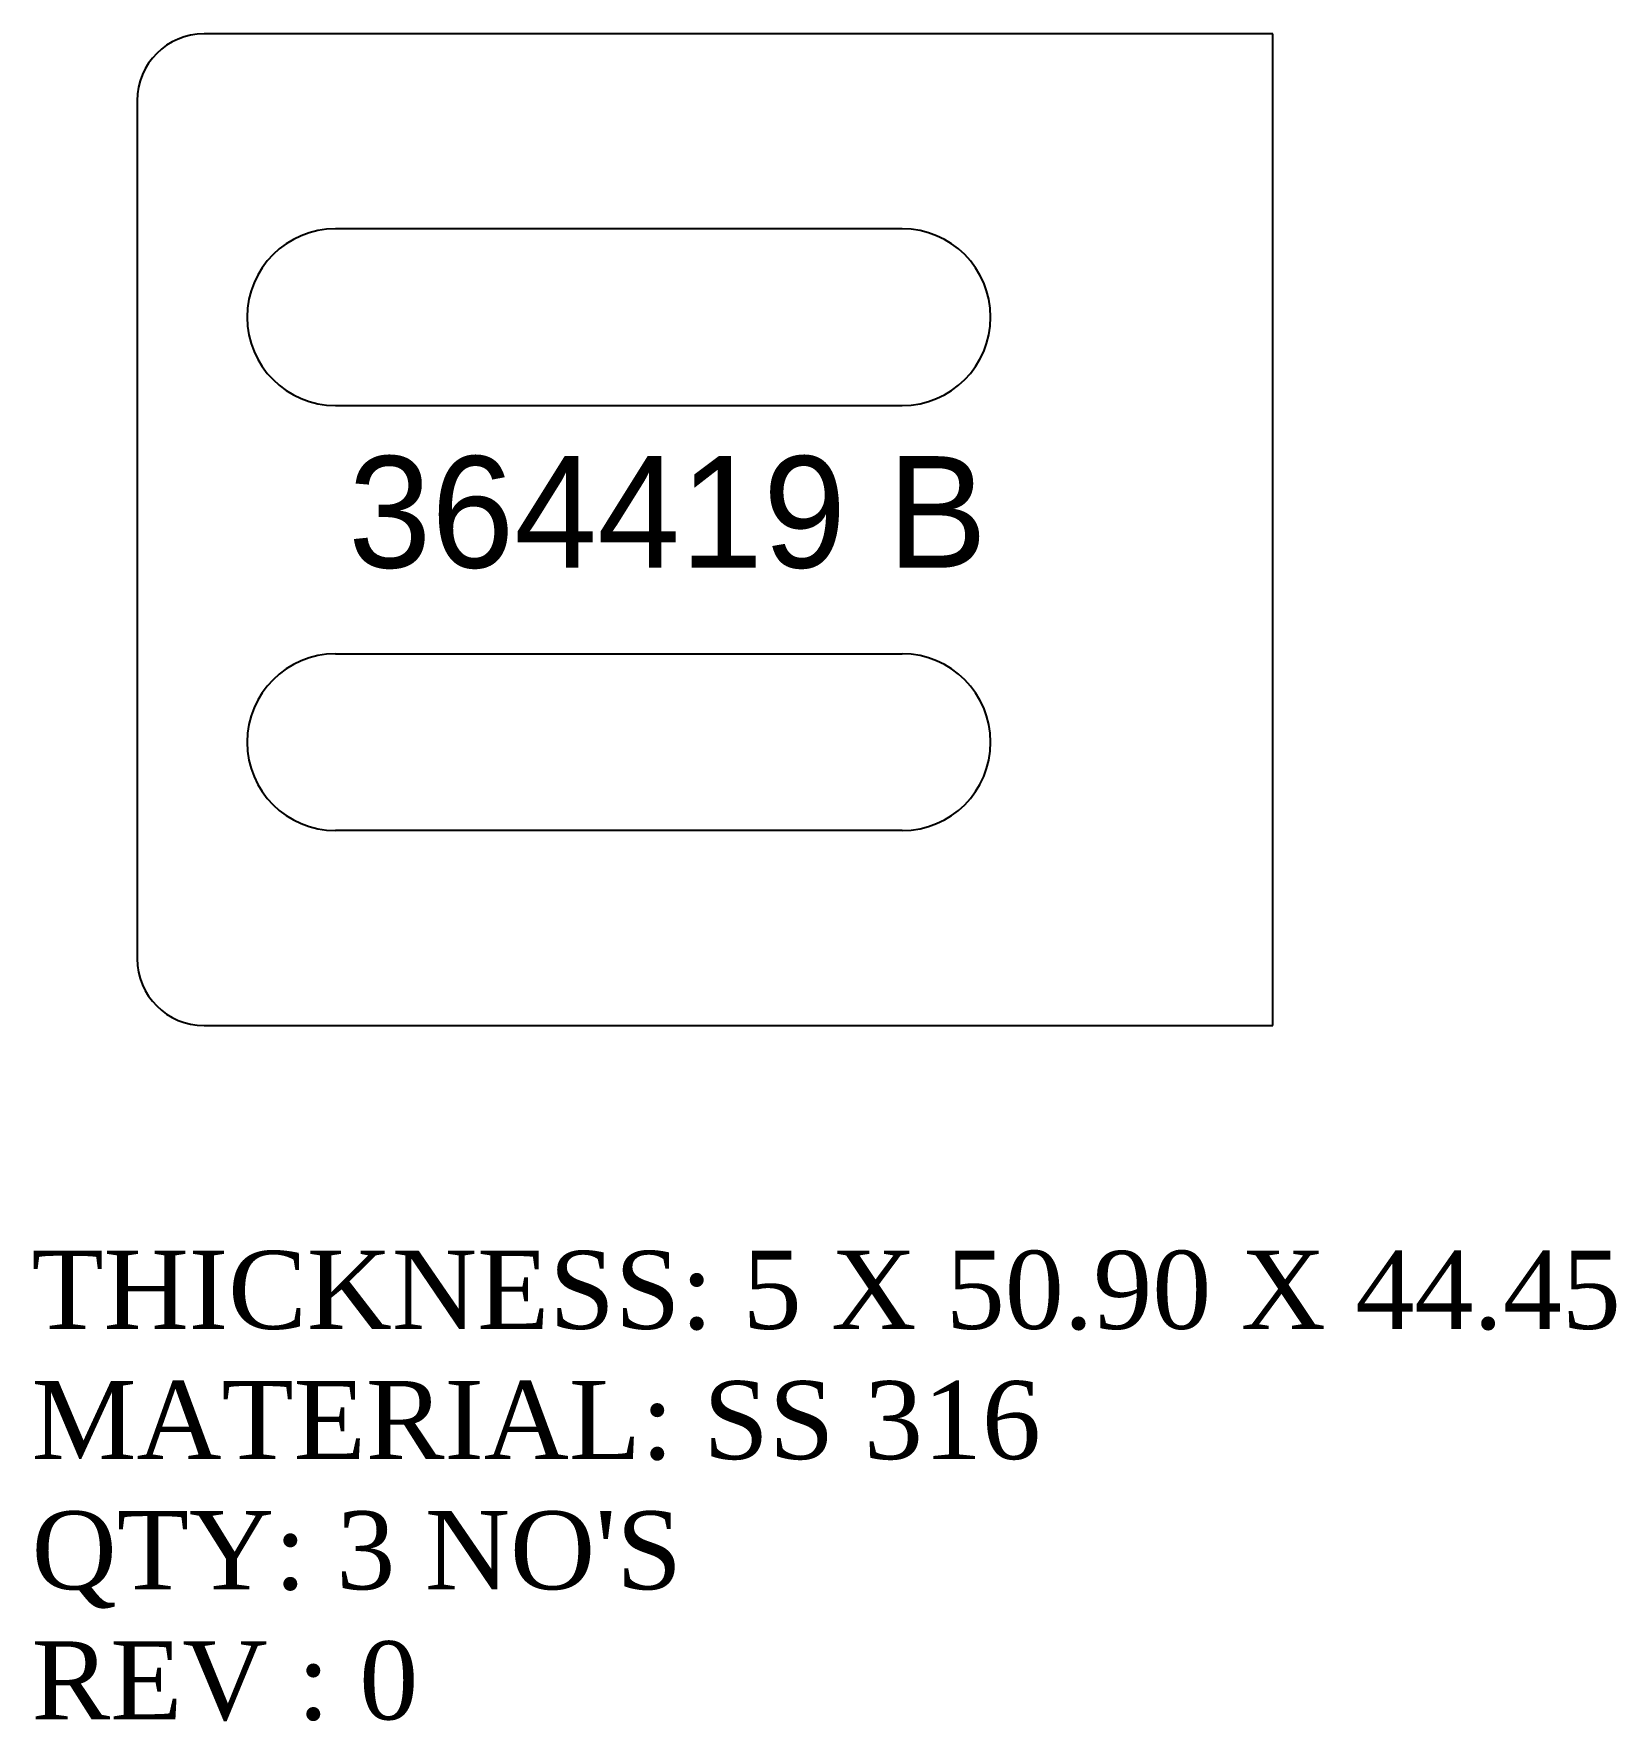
# Model space of a CAD drawing. Header units: inches. Extents: x 2582.9 to 2653.8, y -236.8 to -161.2.
import ezdxf

# ---------------------------------------------------------------- set-up
doc = ezdxf.new("R2010")
doc.units = ezdxf.units.IN
doc.header["$MEASUREMENT"] = 0
doc.layers.add('LaserCutting', color=3, linetype='Continuous')

msp = doc.modelspace()

# ---------------------------------------------------------------- linework, layer by layer
at = {"layer": 'LaserCutting'}
for p, q in [((2638.392, -161.216), (2590.492, -161.216)), ((2638.392, -205.666), (2638.392, -161.216)), ((2587.492, -164.216), (2587.492, -202.666)), ((2621.782, -169.956), (2596.382, -169.956)), ((2596.382, -177.876), (2621.782, -177.876)), ((2596.382, -189.006), (2621.782, -189.006)), ((2621.782, -196.926), (2596.382, -196.926)), ((2590.492, -205.666), (2638.392, -205.666))]:
    msp.add_line(p, q, dxfattribs=at)
for centre, radius, start, end in [((2590.492, -164.216), 3, 90, 180), ((2596.382, -173.916), 3.96, 90, 270), ((2621.782, -173.916), 3.96, 270.00001, 89.99999), ((2596.382, -192.966), 3.96, 90, 270), ((2621.782, -192.966), 3.96, 270, 89.99999), ((2590.492, -202.666), 3, 180, 270)]:
    msp.add_arc(centre, radius, start, end, dxfattribs=at)

# ---------------------------------------------------------------- texts
at = {"layer": 'LaserCutting', "width": 96.96197, "attachment_point": 1}
for s, insert, char_height in [('{\\fCentury Gothic|b0|i0|c0|p34;364419 B}', (2596.954, -180.145), 5), ("{\\fTimes New Roman|b0|i0|c0|p18;THICKNESS: 5 X 50.90 X 44.45\\PMATERIAL: SS 316\\PQTY: 3 NO'S\\PREV : 0}", (2582.764, -215.757), 3.5)]:
    msp.add_mtext(s, dxfattribs=dict(at, insert=insert, char_height=char_height))

doc.saveas('drawing.dxf')
